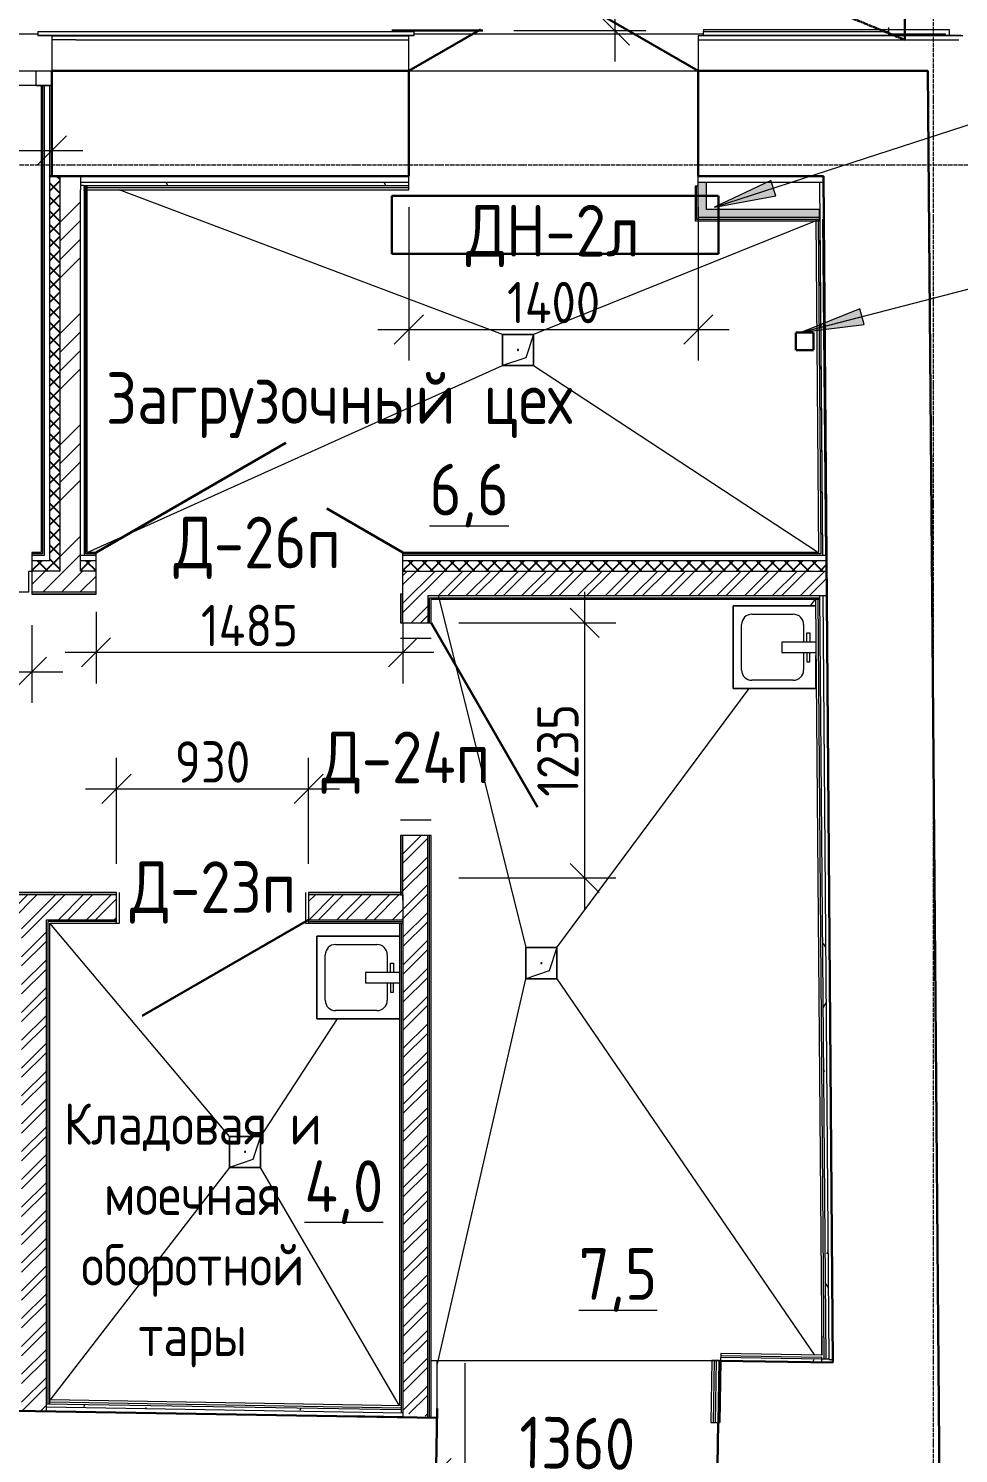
# Model space of a CAD drawing. Header units: millimetres. Extents: x 504091 to 2165846, y 135022 to 442887.
# Drawn here: x 1451122 to 1455621, y 341631 to 348525 of the extents above; entities that cross this region are included whole.
import ezdxf

# ---------------------------------------------------------------- set-up
doc = ezdxf.new("R2010")
doc.units = ezdxf.units.MM
for name, pattern in [('ADSK_Линия сетки', [25, 20, -2.5, 0, -2.5]), ('ADSK_Штриховая_ш3 п1_5', [4.5, 3, -1.5]), ('осеваяX2', [4, 2.5, -0.5, 0.5, -0.5])]:
    doc.linetypes.add(name, pattern=pattern)
doc.layers.get('Defpoints').update_dxf_attribs({"color": 255})
for name, color, linetype, lineweight in [('Аннотация', 7, 'Continuous', 9), ('Двери', 7, 'Continuous', 20), ('Марки дверей', 7, 'Continuous', 20), ('Марки помещений', 7, 'Continuous', 20), ('Обобщенные модели', 7, 'Continuous', 18), ('Оси', 165, 'осеваяX2', 13), ('Перекрытие', 7, 'Continuous', 18), ('размеры', 7, 'Continuous', 9), ('Сантехника', 7, 'Continuous', 18), ('Стены внутренние', 7, 'Continuous', 18), ('Стены наружные', 7, 'Continuous', 18), ('Стены несущие', 7, 'Continuous', 30), ('Стены отделка', 7, 'Continuous', 30), ('Стены штриховка', 7, 'Continuous', 18)]:
    doc.layers.add(name, color=color, linetype=linetype, lineweight=lineweight)
doc.layers.add('Линии', color=7, linetype='Continuous', lineweight=9, true_color=0x00a600)
doc.layers.add('Тонкая', color=7, linetype='Continuous')
doc.styles.add('GOST Common_1', font='GOST_Common.ttf', dxfattribs={"width": 0.9, "height": 250})
doc.styles.add('GOST Common_2', font='GOST_Common.ttf', dxfattribs={"width": 0.9, "height": 200})
doc.styles.add('GOST Common_4', font='GOST_Common.ttf', dxfattribs={"width": 0.9, "height": 200})
doc.dimstyles.new('ADSK_Основной_2_5_мм_Округление_до_1_мм', dxfattribs={"dimscale": 304.8, "dimtxt": 251.428749, "dimasz": 0.463911, "dimexe": 0.492126, "dimexo": 0.492126, "dimgap": 0.098425, "dimtad": 1, "dimdec": 0, "dimdsep": 46, "dimtxsty": 'GOST Common_1', "dimblk1": 'OBLIQUE', "dimblk2": 'OBLIQUE', "dimsah": 1, "dimcen": 0.09, "dimdle": 0.492126, "dimazin": 2, "dimtfac": 1, "dimtdec": 4, "dimtix": 1, "dimtmove": 0, "dimatfit": 3, "dimfxl": 0, "dimtvp": 1, "dimtolj": 1, "dimtzin": 0, "dimlwd": 20, "dimlwe": 20, "dimarcsym": 0})
doc.dimstyles.new('ADSK_Основной_2_мм', dxfattribs={"dimscale": 304.8, "dimtxt": 201.142999, "dimasz": 0.463911, "dimexe": 0.492126, "dimexo": 0.492126, "dimgap": 0.098425, "dimtad": 1, "dimrnd": 0.01, "dimdsep": 46, "dimtxsty": 'GOST Common_4', "dimblk1": 'OBLIQUE', "dimblk2": 'OBLIQUE', "dimsah": 1, "dimcen": 0.09, "dimdle": 0.492126, "dimazin": 2, "dimtfac": 1, "dimtdec": 4, "dimtix": 1, "dimtmove": 0, "dimatfit": 3, "dimfxl": 0, "dimtvp": 1, "dimtolj": 1, "dimtzin": 0, "dimlwd": 20, "dimlwe": 20, "dimarcsym": 0})
pattern_1 = [(0, (1400150.29, 304821.34), (406.4, 101.6), [33.528, -271.272, 33.528, -271.272, -1625.6]), (0, (1400150.29, 304821.34), (406.4, 101.6), [-609.6, 33.528, -576.072, 33.528, -271.272, -711.2]), (0, (1400150.29, 304821.34), (406.4, 101.6), [-1524, 33.528, -169.672, 33.528, -474.472]), (120, (1400302.69, 304872.14), (-291.18818, 301.15272), [33.528, -271.272, 33.528, -271.272, -1625.6]), (120, (1400302.69, 304872.14), (-291.18818, 301.15272), [-609.6, 33.528, -576.072, 33.528, -271.272, -711.2]), (120, (1400302.69, 304872.14), (-291.18818, 301.15272), [-1524, 33.528, -169.672, 33.528, -474.472]), (240, (1400353.49, 305075.34), (-115.21182, -402.75272), [33.528, -271.272, 33.528, -271.272, -1625.6]), (240, (1400353.49, 305075.34), (-115.21182, -402.75272), [-609.6, 33.528, -576.072, 33.528, -271.272, -711.2]), (240, (1400353.49, 305075.34), (-115.21182, -402.75272), [-1524, 33.528, -169.672, 33.528, -474.472])]

# ---------------------------------------------------------------- blocks, each defined once
blk = doc.blocks.new('AC_Дверь_Однопольная_Деревянная - 900х2100Н композитная Д-22п_-6540846-План 1-го этажа')
at = {"layer": 'Двери', "lineweight": 30}
blk.add_line((-465, 75), (340.4, 540), dxfattribs=at)
blk = doc.blocks.new('GM_Отверстие прямоугольное _в плите_ - Отверстие-V15-План 1-го этажа')
at = {"layer": 'Обобщенные модели'}
for p, q in [((-75, -75), (-75, 75)), ((-75, 75), (75, 75)), ((75, 75), (-75, 75)), ((-75, 75), (-75, -75)), ((-37.5, 37.5), (75, 75)), ((75, 75), (75, -75)), ((75, -75), (75, 75)), ((-75, -75), (-37.5, 37.5)), ((75, -75), (-75, -75)), ((-75, -75), (75, -75))]:
    blk.add_line(p, q, dxfattribs=at)
for start, end in [(360, 180), (180, 360), (60, 165), (300, 360), (195, 270)]:
    blk.add_arc((0, 0), 2.5, start, end, dxfattribs=at)
blk = doc.blocks.new('GM_Отверстие прямоугольное _в плите_ - Отверстие-1400855-План 1-го этажа')
at = {"layer": 'Обобщенные модели'}
for p, q in [((-75, -75), (-75, 75)), ((-75, 75), (75, 75)), ((75, 75), (-75, 75)), ((-75, 75), (-75, -75)), ((-37.5, 37.5), (75, 75)), ((75, 75), (75, -75)), ((75, -75), (75, 75)), ((-75, -75), (-37.5, 37.5)), ((75, -75), (-75, -75)), ((-75, -75), (75, -75))]:
    blk.add_line(p, q, dxfattribs=at)
for start, end in [(360, 180), (180, 360), (60, 165), (300, 360), (195, 270)]:
    blk.add_arc((0, 0), 2.5, start, end, dxfattribs=at)
blk = doc.blocks.new('AC_Дверь_Двупольная_Стальная - 1360х2180h В_ДН-2л-2587304-План 1-го этажа')
at = {"layer": 'Двери', "lineweight": 30}
for p, q in [((700, 255), (-166, 755)), ((-700, 255), (-353.6, 455))]:
    blk.add_line(p, q, dxfattribs=at)
blk = doc.blocks.new('SND_2D_Раковина - 400х400-V71-План 1-го этажа')
at = {"layer": 'Сантехника'}
for p, q in [((-200, 178.1), (-200, -220)), ((-200, -220), (-200, 178.1)), ((-70, 150), (-25, 150)), ((-70, 135), (-70, 150)), ((-25, 179.5), (-25, 15)), ((25, 15), (25, 179.9)), ((70, 150), (25, 150)), ((200, 180), (40, 180)), ((40, 180), (200, 180)), ((70, 135), (70, 150)), ((200, -220), (200, 180)), ((200, 180), (200, -220)), ((-160, -130), (-160, 70)), ((-110, 120), (-25, 120)), ((-25, 135), (-70, 135)), ((25, 135), (70, 135)), ((25, 120), (110, 120)), ((160, 70), (160, -130)), ((-25, 15), (25, 15)), ((110, -180), (-110, -180)), ((-200, -220), (200, -220)), ((200, -220), (-200, -220))]:
    blk.add_line(p, q, dxfattribs=at)
for centre, start, end in [((-110, 70), 90, 180), ((110, 70), 0, 90), ((-110, -130), 180, 270), ((110, -130), 270, 0)]:
    blk.add_arc(centre, 50, start, end, dxfattribs=at)
blk = doc.blocks.new('SND_2D_Раковина - 400х400-608087-План 1-го этажа')
at = {"layer": 'Сантехника'}
for p, q in [((-200, 180), (-200, -220)), ((-200, -220), (-200, 180)), ((-70, 150), (-25, 150)), ((-70, 135), (-70, 150)), ((-25, 180), (-25, 15)), ((25, 15), (25, 180)), ((70, 150), (25, 150)), ((70, 135), (70, 150)), ((200, -220), (200, 180)), ((200, 180), (200, -220)), ((-160, -130), (-160, 70)), ((-110, 120), (-25, 120)), ((-25, 135), (-70, 135)), ((25, 135), (70, 135)), ((25, 120), (110, 120)), ((160, 70), (160, -130)), ((-25, 15), (25, 15)), ((110, -180), (-110, -180)), ((-200, -220), (200, -220)), ((200, -220), (-200, -220))]:
    blk.add_line(p, q, dxfattribs=at)
for centre, start, end in [((-110, 70), 90, 180), ((110, 70), 0, 90), ((-110, -130), 180, 270), ((110, -130), 270, 0)]:
    blk.add_arc(centre, 50, start, end, dxfattribs=at)
blk = doc.blocks.new('_Oblique')
at = {"color": 0, "linetype": 'ByBlock', "lineweight": -2}
blk.add_line((-0.5, -0.5), (0.5, 0.5), dxfattribs=at)
blk = doc.blocks.new('*D2790')
at = {"layer": 'Defpoints', "color": 0, "lineweight": 20, "transparency": 16777216}
for p in [(1453053.3, 345650.1), (1453812.7, 345650.1), (1453053.3, 344415.1)]:
    blk.add_point(p, dxfattribs=at)
at = {"layer": 'размеры', "color": 0, "transparency": 16777216}
for p, q in [((1453812.7, 344265.1), (1453812.7, 345800.1)), ((1453203.3, 345650.1), (1453962.7, 345650.1)), ((1453203.3, 344415.1), (1453962.7, 344415.1))]:
    blk.add_line(p, q, dxfattribs=at)
at = {"layer": 'размеры', "color": 0, "transparency": 16777216, "xscale": 141.4, "yscale": 141.4, "zscale": 141.4}
for p, rotation in [((1453812.7, 345650.1), 90), ((1453812.7, 344415.1), 270)]:
    blk.add_blockref('_Oblique', p, dxfattribs=dict(at, rotation=rotation))
at = {"layer": 'размеры', "color": 0, "lineweight": 20, "transparency": 16777216, "insert": (1453682.7, 345032.6), "char_height": 200, "width": 560.473, "attachment_point": 5, "rotation": 90, "style": 'GOST Common_4'}
blk.add_mtext('\\A1;1235', dxfattribs=at)
blk = doc.blocks.new('*D2791')
at = {"layer": 'Defpoints', "color": 0, "lineweight": 20, "transparency": 16777216}
for p in [(1451448.3, 345852.1), (1452933.3, 345800.1), (1451448.3, 345506.7)]:
    blk.add_point(p, dxfattribs=at)
at = {"layer": 'размеры', "color": 0, "transparency": 16777216}
for p, q in [((1451448.3, 345702.1), (1451448.3, 345356.7)), ((1452933.3, 345650.1), (1452933.3, 345356.7)), ((1453083.3, 345506.7), (1451298.3, 345506.7))]:
    blk.add_line(p, q, dxfattribs=at)
at = {"layer": 'размеры', "color": 0, "transparency": 16777216, "xscale": 141.4, "yscale": 141.4, "zscale": 141.4, "rotation": 180}
blk.add_blockref('_Oblique', (1451448.3, 345506.7), dxfattribs=at)
at = {"layer": 'размеры', "color": 0, "transparency": 16777216, "xscale": 141.4, "yscale": 141.4, "zscale": 141.4}
blk.add_blockref('_Oblique', (1452933.3, 345506.7), dxfattribs=at)
at = {"layer": 'размеры', "color": 0, "lineweight": 20, "transparency": 16777216, "insert": (1452190.8, 345636.7), "char_height": 200, "width": 560.473, "attachment_point": 5, "style": 'GOST Common_4'}
blk.add_mtext('\\A1;1485', dxfattribs=at)
blk = doc.blocks.new('*D2792')
at = {"layer": 'Defpoints', "color": 0, "lineweight": 20, "transparency": 16777216}
for p in [(1452962.3, 347810.1), (1454362.3, 347810.1), (1454362.3, 347069.2)]:
    blk.add_point(p, dxfattribs=at)
at = {"layer": 'размеры', "color": 0, "transparency": 16777216}
for p, q in [((1452962.3, 347660.1), (1452962.3, 346919.2)), ((1454362.3, 347660.1), (1454362.3, 346919.2)), ((1452812.3, 347069.2), (1454512.3, 347069.2))]:
    blk.add_line(p, q, dxfattribs=at)
at = {"layer": 'размеры', "color": 0, "transparency": 16777216, "xscale": 141.4, "yscale": 141.4, "zscale": 141.4, "rotation": 180}
blk.add_blockref('_Oblique', (1452962.3, 347069.2), dxfattribs=at)
at = {"layer": 'размеры', "color": 0, "transparency": 16777216, "xscale": 141.4, "yscale": 141.4, "zscale": 141.4}
blk.add_blockref('_Oblique', (1454362.3, 347069.2), dxfattribs=at)
at = {"layer": 'размеры', "color": 0, "lineweight": 20, "transparency": 16777216, "insert": (1453662.3, 347199.2), "char_height": 200, "width": 580.928, "attachment_point": 5, "style": 'GOST Common_4'}
blk.add_mtext('\\A1;1400', dxfattribs=at)
blk = doc.blocks.new('*D2730')
at = {"layer": 'Defpoints', "color": 0, "lineweight": 20, "transparency": 16777216}
for p in [(1451234.3, 347934.9), (1450094.3, 347810.1), (1451234.3, 347810.1)]:
    blk.add_point(p, dxfattribs=at)
at = {"layer": 'размеры', "color": 0, "transparency": 16777216}
for p, q in [((1450094.3, 347960.1), (1450094.3, 348084.9)), ((1451234.3, 347960.1), (1451234.3, 348084.9)), ((1449944.3, 347934.9), (1451384.3, 347934.9))]:
    blk.add_line(p, q, dxfattribs=at)
at = {"layer": 'размеры', "color": 0, "transparency": 16777216, "xscale": 141.4, "yscale": 141.4, "zscale": 141.4, "rotation": 180}
blk.add_blockref('_Oblique', (1450094.3, 347934.9), dxfattribs=at)
at = {"layer": 'размеры', "color": 0, "transparency": 16777216, "xscale": 141.4, "yscale": 141.4, "zscale": 141.4}
blk.add_blockref('_Oblique', (1451234.3, 347934.9), dxfattribs=at)
at = {"layer": 'размеры', "color": 0, "lineweight": 20, "transparency": 16777216, "insert": (1450664.3, 348064.9), "char_height": 200, "width": 535.927, "attachment_point": 5, "style": 'GOST Common_4'}
blk.add_mtext('\\A1;1140', dxfattribs=at)
blk = doc.blocks.new('*D2760')
at = {"layer": 'Defpoints', "color": 0, "lineweight": 20, "transparency": 16777216}
for p in [(1453093.9, 341536.6), (1453092.2, 341436.7), (1454452, 341413.7)]:
    blk.add_point(p, dxfattribs=at)
at = {"layer": 'размеры', "color": 0, "transparency": 16777216}
for p, q in [((1453094.7, 341586.7), (1453096.4, 341686.6)), ((1454454.5, 341563.7), (1454456.2, 341663.6)), ((1454603.7, 341511.1), (1452943.9, 341539.2))]:
    blk.add_line(p, q, dxfattribs=at)
at = {"layer": 'размеры', "color": 0, "transparency": 16777216, "xscale": 141.4, "yscale": 141.4, "zscale": 141.4}
for p, rotation in [((1453093.9, 341536.6), 179.0310363374394), ((1454453.7, 341513.6), 359.0310363374394)]:
    blk.add_blockref('_Oblique', p, dxfattribs=dict(at, rotation=rotation))
at = {"layer": 'размеры', "color": 0, "lineweight": 20, "transparency": 16777216, "insert": (1453776.4, 341680.1), "char_height": 250, "width": 700.591, "attachment_point": 5, "rotation": 359.03104, "style": 'GOST Common_1'}
blk.add_mtext('\\A1;1360', dxfattribs=at)
blk = doc.blocks.new('*D2718')
at = {"layer": 'Defpoints', "color": 0, "lineweight": 20, "transparency": 16777216}
for p in [(1454058.6, 350814.9), (1453320.2, 348514.9), (1453958.6, 348514.9)]:
    blk.add_point(p, dxfattribs=at)
at = {"layer": 'размеры', "color": 0, "transparency": 16777216}
for p, q in [((1453958.6, 350964.9), (1453958.6, 348364.9)), ((1453908.6, 350814.9), (1453808.6, 350814.9)), ((1453470.2, 348514.9), (1454108.6, 348514.9))]:
    blk.add_line(p, q, dxfattribs=at)
at = {"layer": 'размеры', "color": 0, "transparency": 16777216, "xscale": 141.4, "yscale": 141.4, "zscale": 141.4}
for p, rotation in [((1453958.6, 350814.9), 90), ((1453958.6, 348514.9), 270)]:
    blk.add_blockref('_Oblique', p, dxfattribs=dict(at, rotation=rotation))
at = {"layer": 'размеры', "color": 0, "lineweight": 20, "transparency": 16777216, "insert": (1453803.6, 349664.9), "char_height": 250, "width": 756.843, "attachment_point": 5, "rotation": 90, "style": 'GOST Common_1'}
blk.add_mtext('\\A1;2300', dxfattribs=at)
blk = doc.blocks.new('*D2725')
at = {"layer": 'Defpoints', "color": 0, "lineweight": 20, "transparency": 16777216}
for p in [(1452477, 344846.5), (1451547, 344333), (1452477, 344333)]:
    blk.add_point(p, dxfattribs=at)
at = {"layer": 'размеры', "color": 0, "transparency": 16777216}
for p, q in [((1451547, 344483), (1451547, 344996.5)), ((1452477, 344483), (1452477, 344996.5)), ((1451397, 344846.5), (1452627, 344846.5))]:
    blk.add_line(p, q, dxfattribs=at)
at = {"layer": 'размеры', "color": 0, "transparency": 16777216, "xscale": 141.4, "yscale": 141.4, "zscale": 141.4, "rotation": 180}
blk.add_blockref('_Oblique', (1451547, 344846.5), dxfattribs=at)
at = {"layer": 'размеры', "color": 0, "transparency": 16777216, "xscale": 141.4, "yscale": 141.4, "zscale": 141.4}
blk.add_blockref('_Oblique', (1452477, 344846.5), dxfattribs=at)
at = {"layer": 'размеры', "color": 0, "lineweight": 20, "transparency": 16777216, "insert": (1452012, 344976.5), "char_height": 200, "width": 454.106, "attachment_point": 5, "style": 'GOST Common_4'}
blk.add_mtext('\\A1;930', dxfattribs=at)
blk = doc.blocks.new('*D2704')
at = {"layer": 'Defpoints', "color": 0, "lineweight": 20, "transparency": 16777216}
for p in [(1450107.4, 345788.1), (1451137.4, 345788.1), (1451137.4, 345413.1)]:
    blk.add_point(p, dxfattribs=at)
at = {"layer": 'размеры', "color": 0, "transparency": 16777216}
for p, q in [((1450107.4, 345638.1), (1450107.4, 345263.1)), ((1451137.4, 345638.1), (1451137.4, 345263.1)), ((1449957.4, 345413.1), (1451287.4, 345413.1))]:
    blk.add_line(p, q, dxfattribs=at)
at = {"layer": 'размеры', "color": 0, "transparency": 16777216, "xscale": 141.4, "yscale": 141.4, "zscale": 141.4, "rotation": 180}
blk.add_blockref('_Oblique', (1450107.4, 345413.1), dxfattribs=at)
at = {"layer": 'размеры', "color": 0, "transparency": 16777216, "xscale": 141.4, "yscale": 141.4, "zscale": 141.4}
blk.add_blockref('_Oblique', (1451137.4, 345413.1), dxfattribs=at)
at = {"layer": 'размеры', "color": 0, "lineweight": 20, "transparency": 16777216, "insert": (1450622.4, 345568.1), "char_height": 250, "width": 700.591, "attachment_point": 5, "style": 'GOST Common_1'}
blk.add_mtext('\\A1;1030', dxfattribs=at)
blk = doc.blocks.new('AC_Дверь_Однопольная_Деревянная - 1000х2100 композит Д24п-6540842-План 1-го этажа')
at = {"layer": 'Двери', "lineweight": 30}
blk.add_line((-515, 75), (377, 590), dxfattribs=at)

msp = doc.modelspace()

# ---------------------------------------------------------------- hatches: boundary and pattern name
at = {"layer": 'Аннотация', "lineweight": 9}
for points in [[(1454440.2435, 347660.1198), (1454737.7436, 347715.3793), (1454713.3043, 347790.4951)], [(1454863.7445, 347055.3149), (1455164.04, 347092.4976), (1455144.1841, 347168.9528)]]:
    msp.add_hatch(color=256, dxfattribs=at).paths.add_polyline_path(points)
at = {"layer": 'Стены внутренние', "lineweight": 9}
h = msp.add_hatch(dxfattribs=at)
h.set_pattern_fill('FP_12', color=256, style=0, pattern_type=2)
h.set_pattern_definition(pattern_1)
h.paths.add_polyline_path([(1451372.4296, 347765.1494), (1452962.2939, 347765.1494), (1452962.2939, 347780.1494), (1451372.4296, 347780.1494)])
at = {"layer": 'Стены внутренние'}
for points in [[(1454402.2939, 347650.1494), (1454402.2939, 347780.1494), (1454362.2939, 347780.1494), (1454362.2939, 347650.1494)], [(1454948.3162, 347610.1494), (1454948.5996, 347610.1494), (1454948.3162, 347650.1494), (1454362.2939, 347650.1494), (1454362.2939, 347610.1494), (1454637.0406, 347610.1494)]]:
    msp.add_hatch(color=256, dxfattribs=at).paths.add_polyline_path(points)
at = {"layer": 'Стены внутренние', "lineweight": 9}
h = msp.add_hatch(dxfattribs=at)
h.set_pattern_fill('FP_12', color=256, style=0, pattern_type=2)
h.set_pattern_definition(pattern_1)
h.paths.add_polyline_path([(1454979.3469, 342088.7064), (1454994.3464, 342088.8277), (1454964.3934, 345792.3409), (1454949.3939, 345792.2196), (1454978.1598, 342235.4764)])
h = msp.add_hatch(dxfattribs=at)
h.set_pattern_fill('FP_12', color=256, style=0, pattern_type=2)
h.set_pattern_definition(pattern_1)
h.paths.add_polyline_path([(1454959.4855, 342071.4773), (1454958.2507, 342086.5004), (1454470.1864, 342094.7551), (1454469.9327, 342079.7573), (1454958.2507, 342071.4982)])
h = msp.add_hatch(dxfattribs=at)
h.set_pattern_fill('FP_12', color=256, style=0, pattern_type=2)
h.set_pattern_definition(pattern_1)
h.paths.add_polyline_path([(1452925.0048, 341826.1503), (1452925.2584, 341841.1482), (1451245.4987, 341869.5583), (1451245.245, 341854.5605), (1452657.5772, 341830.6734)])
at = {"layer": 'Стены штриховка'}
h = msp.add_hatch(dxfattribs=at)
h.set_pattern_fill('ANSI34', color=256, scale=20)
h.set_pattern_definition([(45, (1368096.43, 304821.34), (-269.4077, 269.4077), []), (45, (1368186.23, 304821.34), (-269.4077, 269.4077), []), (45, (1368276.04, 304821.34), (-269.4077, 269.4077), []), (45, (1368365.84, 304821.34), (-269.4077, 269.4077), [])])
h.paths.add_polyline_path([(1450107.4296, 345800.1494), (1450107.4296, 345900.1494), (1449992.4296, 345900.1494), (1449992.4296, 345800.1494)])
h.paths.add_polyline_path([(1446172.1479, 345900.1494), (1446172.1479, 345800.1494), (1446778.2507, 345800.1494), (1446778.2507, 345900.1494)])
h.paths.add_polyline_path([(1448422.4292, 345800.1494), (1448422.4292, 345900.1494), (1447708.2507, 345900.1494), (1447708.2507, 345800.1494)])
h.paths.add_polyline_path([(1451448.2507, 345800.1494), (1451448.2507, 345900.1494), (1451372.4296, 345900.1494), (1451372.4296, 347810.1494), (1451272.4296, 347810.1494), (1451272.4296, 345900.1494), (1451137.4296, 345900.1494), (1451137.4296, 345800.1494)])
h = msp.add_hatch(dxfattribs=at)
h.set_pattern_fill('ANSI32', color=256, scale=10)
h.set_pattern_definition([(45, (1368096.43, 304821.34), (-67.35192, 67.35192), []), (45, (1368141.33, 304821.34), (-67.35192, 67.35192), [])])
h.paths.add_polyline_path([(1447773.2507, 344213.0359), (1448298.2507, 344213.0359), (1448298.2507, 344333.0359), (1447653.2507, 344333.0359), (1447653.2507, 341895.3098), (1447773.2507, 341893.2802)])
h.paths.add_polyline_path([(1449468.2507, 344213.0359), (1450040.7507, 344213.0359), (1450040.7507, 344333.0359), (1449228.2507, 344333.0359), (1449228.2507, 344213.0359), (1449348.2507, 344213.0359), (1449348.2507, 341866.6419), (1449468.2507, 341864.6123)])
h.paths.add_polyline_path([(1451547.0099, 344333.0359), (1450970.7507, 344333.0359), (1450970.7507, 344213.0359), (1451088.2507, 344213.0359), (1451088.2507, 341837.2129), (1451208.2507, 341835.1833), (1451208.2507, 344213.0359), (1451547.0099, 344213.0359)])
h.paths.add_polyline_path([(1452933.2507, 344333.0359), (1452921.2507, 344333.0359), (1452477.0099, 344333.0359), (1452477.0099, 344213.0359), (1452933.2507, 344213.0359)])
h.paths.add_polyline_path([(1452933.2507, 345650.1494), (1453053.2507, 345650.1494), (1453053.2507, 345780.1494), (1454983.7732, 345780.1494), (1454982.8027, 345900.1494), (1452933.2507, 345900.1494)])
h.paths.add_polyline_path([(1453053.2507, 344620.1494), (1452933.2507, 344620.1494), (1452933.2507, 341826.0108), (1452933.5889, 341826.0051), (1453053.2507, 341809.4571)])
at = {"layer": 'Тонкая', "transparency": 33554687}
h = msp.add_hatch(dxfattribs=at)
h.set_pattern_fill('ANSI37', color=256, scale=15, angle=90)
h.set_pattern_definition([(135, (1368096.43, 304821.344), (-33.67596, -33.67596), []), (225, (1368096.43, 304821.344), (33.67596, -33.67596), [])])
h.paths.add_polyline_path([(1451272.4296, 347810.1494), (1451222.4296, 347810.1494), (1451222.4296, 345950.1494), (1451137.4296, 345950.1494), (1451137.4296, 345900.1494), (1451272.4296, 345900.1494)])
h = msp.add_hatch(dxfattribs=at)
h.set_pattern_fill('ANSI37', color=256, scale=15, angle=90)
h.set_pattern_definition([(135, (1368331.43, 304821.344), (-33.67596, -33.67596), []), (225, (1368331.43, 304821.344), (33.67596, -33.67596), [])])
h.paths.add_polyline_path([(1451448.2507, 345950.1494), (1451372.4296, 345950.1494), (1451372.4296, 345900.1494), (1451448.2507, 345900.1494)])
h = msp.add_hatch(dxfattribs=at)
h.set_pattern_fill('ANSI37', color=256, scale=15, angle=90)
h.set_pattern_definition([(135, (1369892.25, 304821.344), (-33.67596, -33.67596), []), (225, (1369892.25, 304821.344), (33.67596, -33.67596), [])])
h.paths.add_polyline_path([(1454983.5221, 345900.1494), (1454983.1178, 345950.1494), (1452933.2507, 345950.1494), (1452933.2507, 345900.1494)])

# ---------------------------------------------------------------- linework, layer by layer
at = {"layer": 'Аннотация', "lineweight": 9}
for p, q in [((1454440.2435, 347660.1198), (1456593.8507, 348360.8064)), ((1454713.3043, 347790.4951), (1454440.2435, 347660.1198)), ((1454737.7436, 347715.3793), (1454713.3043, 347790.4951)), ((1454440.2435, 347660.1198), (1454737.7436, 347715.3793)), ((1454863.7445, 347055.3149), (1457561.7408, 347756.0015)), ((1455144.1841, 347168.9528), (1454863.7445, 347055.3149)), ((1455164.04, 347092.4976), (1455144.1841, 347168.9528)), ((1454863.7445, 347055.3149), (1455164.04, 347092.4976))]:
    msp.add_line(p, q, dxfattribs=at)
at = {"layer": 'Двери'}
for q in [(1451159.28, 348320.1494), (1451234.28, 348250.1494)]:
    msp.add_line((1451159.28, 348250.1494), q, dxfattribs=at)
at = {"layer": 'Линии', "color": 7, "linetype": 'ADSK_Штриховая_ш3 п1_5', "lineweight": 30}
for p, q in [((1449661.2739, 350814.8674), (1455361.2739, 348470.1494)), ((1455361.2739, 348470.1494), (1455361.2739, 350814.8674)), ((1452880.2103, 348514.8674), (1453320.2103, 348514.8674)), ((1452880.2103, 347715.3445), (1454460.2103, 347715.3445)), ((1452880.2103, 347435.3445), (1452880.2103, 347715.3445)), ((1454460.2103, 347715.3445), (1454460.2103, 347435.3445)), ((1454460.2103, 347435.3445), (1452880.2103, 347435.3445)), ((1454833.5945, 347054.2973), (1454919.8727, 347054.2973)), ((1454833.5945, 346969.3754), (1454833.5945, 347054.2973)), ((1454919.8727, 347054.2973), (1454919.8727, 346969.3754)), ((1454919.8727, 346969.3754), (1454833.5945, 346969.3754))]:
    msp.add_line(p, q, dxfattribs=at)
at = {"layer": 'Линии', "color": 7, "linetype": 'ADSK_Штриховая_ш3 п1_5'}
msp.add_line((1454469.9327, 342079.7573), (1453069.1507, 342079.7573), dxfattribs=at)
at = {"layer": 'Оси', "linetype": 'ADSK_Линия сетки'}
for p, q in [((1455499.8592, 300469.847), (1455499.8592, 349044.3426)), ((1390035.5654, 347866.3441), (1456265.2939, 347866.3441))]:
    msp.add_line(p, q, dxfattribs=at)
at = {"layer": 'Перекрытие'}
for p, q in [((1455283.8532, 348490.1494), (1455283.8532, 348530.1494)), ((1450094.28, 348320.1494), (1451234.28, 348320.1494)), ((1452962.2939, 348320.1494), (1454362.2939, 348320.1494)), ((1451234.28, 348250.1494), (1450094.28, 348250.1494)), ((1451122.4296, 345800.1494), (1451122.4296, 345900.1494)), ((1451122.4296, 345900.1494), (1451137.4296, 345900.1494)), ((1450122.4296, 345800.1494), (1451122.4296, 345800.1494)), ((1453103.1125, 345784.2494), (1453528.2507, 344078.0359)), ((1454905.2795, 345731.4513), (1454929.6195, 345764.2494)), ((1453678.2507, 344078.0359), (1454608.4324, 345331.4513)), ((1451562.0099, 344197.1359), (1451562.0099, 344345.0359)), ((1452462.0099, 344345.0359), (1452462.0099, 344197.1359)), ((1452094.1507, 343165.1494), (1451224.1507, 344197.1359)), ((1451224.1507, 344197.1359), (1451547.0099, 344197.1359)), ((1451547.0099, 344197.1359), (1451562.0099, 344197.1359)), ((1452462.0099, 344197.1359), (1452477.0099, 344197.1359)), ((1453099.1507, 342058.0359), (1453528.2507, 343928.0359)), ((1453678.2507, 343928.0359), (1454924.6866, 342107.0709)), ((1452614.7462, 343733.2562), (1452244.1507, 343165.1494)), ((1452094.1507, 343015.1494), (1451224.1507, 341888.9081)), ((1452917.3507, 341861.2848), (1452244.1507, 343015.1494)), ((1454958.2507, 342224.1573), (1454958.2507, 342106.4818)), ((1453233.2507, 342067.2142), (1453233.2507, 341360.8711))]:
    msp.add_line(p, q, dxfattribs=at)
at = {"layer": 'Перекрытие', "color": 8, "true_color": 0x7f7f7f}
for p, q in [((1453414.8592, 347044.7542), (1451560.4295, 347745.1494)), ((1454930.1855, 347594.2494), (1453564.8592, 347044.7542)), ((1451405.4296, 345990.1494), (1453414.8592, 346894.7542)), ((1453564.8592, 346894.7542), (1454943.4719, 345990.1494))]:
    msp.add_line(p, q, dxfattribs=at)
at = {"layer": 'Стены наружные'}
for p, q in [((1454386.6826, 348520.1494), (1455576.6016, 348520.1494)), ((1454386.6826, 348520.1494), (1454386.6826, 348510.12)), ((1455576.6016, 348520.1494), (1455576.8455, 348490.1494)), ((1450166.28, 348500.1494), (1451166.28, 348500.1494)), ((1451166.28, 348510.1494), (1452985.2939, 348510.1494)), ((1451166.28, 348510.1494), (1451166.28, 348490.1494)), ((1451234.28, 348490.1494), (1451166.28, 348490.1494)), ((1452985.2939, 348490.1494), (1452962.2939, 348490.1494)), ((1452985.2939, 348510.1494), (1452985.2939, 348490.1494)), ((1452985.2939, 348500.1494), (1454385.2939, 348500.1494)), ((1454385.2939, 348510.1494), (1455282.9034, 348510.1494)), ((1454385.2939, 348510.1494), (1454385.2939, 348490.1494)), ((1455282.9034, 348510.1494), (1455282.9034, 348491.1494)), ((1455282.9034, 348500.1494), (1455556.7635, 348500.1494)), ((1455556.7635, 348500.1494), (1455556.8448, 348490.1494))]:
    msp.add_line(p, q, dxfattribs=at)
at = {"layer": 'Стены несущие'}
for p, q in [((1451234.28, 348320.1494), (1452962.2939, 348320.1494)), ((1451234.28, 348320.1494), (1451234.28, 347810.1494)), ((1452962.2939, 347810.1494), (1452962.2939, 348320.1494)), ((1454362.2939, 348320.1494), (1454362.2939, 347810.1494)), ((1454362.2939, 348320.1494), (1455473.2471, 348320.1494)), ((1455532.8159, 340954.8119), (1455473.2471, 348320.1494)), ((1452962.2939, 347810.1494), (1451222.4296, 347810.1494)), ((1454967.3552, 347810.1494), (1454362.2939, 347810.1494)), ((1454967.3552, 347810.1494), (1455013.7753, 342070.5591)), ((1454469.9327, 342079.7573), (1454464.8646, 341780.1035)), ((1454469.9327, 342079.7573), (1455013.7753, 342070.5591)), ((1453098.3887, 341803.215), (1447877.2661, 341891.521)), ((1453090.948, 341363.2779), (1453099.1507, 341848.2692)), ((1452657.5772, 341810.6705), (1452933.2507, 341806.008)), ((1454458.1942, 341780.2163), (1454450.7535, 341340.2792)), ((1454464.8646, 341780.1035), (1454458.1942, 341780.2163))]:
    msp.add_line(p, q, dxfattribs=at)
at = {"layer": 'Стены отделка', "lineweight": 9}
for p, q in [((1452985.2939, 348491.1494), (1451166.28, 348491.1494)), ((1451234.28, 348490.1494), (1451234.28, 348320.1494)), ((1451234.28, 348490.1494), (1452962.2939, 348490.1494)), ((1451350.0639, 348470.1494), (1451234.28, 348470.1494)), ((1452962.2939, 348320.1494), (1452962.2939, 348490.1494)), ((1455642.5972, 348490.1494), (1454362.2939, 348490.1494)), ((1454362.2939, 348490.1494), (1454362.2939, 348320.1494)), ((1454362.2939, 348470.1494), (1454522.7939, 348470.1494)), ((1455632.6777, 348491.1494), (1454385.2939, 348491.1494)), ((1451234.28, 348320.1494), (1451234.28, 348320.1494)), ((1455473.2471, 348320.1494), (1455473.9665, 348320.1494)), ((1455473.9665, 348320.1494), (1455533.5353, 340954.8177)), ((1451372.4296, 347810.1494), (1451372.4296, 347745.1494)), ((1451385.0639, 347780.1494), (1451372.4296, 347780.1494)), ((1451388.3296, 347765.1494), (1451372.4296, 347765.1494)), ((1451392.4296, 345975.1494), (1451392.4296, 347765.1494)), ((1451398.4296, 345983.1494), (1451398.4296, 347765.1494)), ((1451405.4296, 345990.1494), (1451405.4296, 347765.1494)), ((1452962.2939, 347745.1494), (1452962.2939, 347810.1494)), ((1454346.3939, 347762.6494), (1454346.3939, 347594.2494)), ((1454362.2939, 347762.6494), (1454346.3939, 347762.6494)), ((1454362.2939, 347602.1994), (1454362.2939, 347810.1494)), ((1454948.3166, 347780.1494), (1454362.2939, 347780.1494)), ((1454402.2939, 347650.1494), (1454402.2939, 347780.1494)), ((1454968.3156, 347780.3535), (1454948.3162, 347780.1918)), ((1454948.3162, 347780.1918), (1454962.9149, 345975.1494)), ((1455014.3788, 342084.9041), (1454968.3156, 347780.3535)), ((1451388.3296, 347745.1494), (1452962.2939, 347745.1494)), ((1454948.5996, 347650.1494), (1454402.2939, 347650.1494)), ((1454948.5996, 347610.1494), (1454948.5996, 347650.1494)), ((1454346.3939, 347594.2494), (1454947.9346, 347594.2494)), ((1454948.5996, 347610.1494), (1454362.2939, 347610.1494)), ((1454930.4352, 347602.0578), (1454943.4719, 345990.1494)), ((1454947.9346, 347594.2494), (1454947.9346, 347610.1494)), ((1454978.5944, 345975.1494), (1454965.434, 347602.3409)), ((1451137.4296, 345990.1494), (1451137.4296, 345788.1494)), ((1451448.2507, 345990.1494), (1451405.4296, 345990.1494)), ((1451448.2507, 345788.1494), (1451448.2507, 345990.1494)), ((1454943.4719, 345990.1494), (1452933.2507, 345990.1494)), ((1451137.4296, 345788.1494), (1451448.2507, 345788.1494)), ((1452921.2507, 345790.1494), (1452921.2507, 345650.1494)), ((1454984.3309, 345780.1494), (1453053.2507, 345780.1494)), ((1453069.1507, 345764.2494), (1454949.4584, 345764.2494)), ((1453069.1507, 345650.1494), (1453069.1507, 345764.2494)), ((1454929.6195, 345764.2494), (1454959.2024, 342106.4871)), ((1454964.492, 345780.1494), (1454994.3794, 342084.7424)), ((1452921.2507, 345650.1494), (1453069.1507, 345650.1494)), ((1452921.2507, 345576.1494), (1453069.1507, 345576.1494)), ((1453069.1507, 344694.1494), (1452921.2507, 344694.1494)), ((1452921.2507, 344620.1494), (1452921.2507, 344333.0359)), ((1453069.1507, 344620.1494), (1452921.2507, 344620.1494)), ((1453053.2507, 341803.471), (1453053.2507, 344620.1494)), ((1453069.1507, 341803.7095), (1453069.1507, 344620.1494)), ((1451547.0099, 344345.0359), (1450970.7507, 344345.0359)), ((1451547.0099, 344197.1359), (1451547.0099, 344345.0359)), ((1452477.0099, 344345.0359), (1452477.0099, 344197.1359)), ((1452933.2507, 344345.0359), (1452477.0099, 344345.0359)), ((1452921.2507, 344333.0359), (1452933.2507, 344333.0359)), ((1452933.2507, 344333.0359), (1452933.2507, 344335.1494)), ((1452933.2507, 344333.0359), (1452933.2507, 341806.008)), ((1451208.2507, 344213.0359), (1451547.0099, 344213.0359)), ((1451208.2507, 341835.1833), (1451208.2507, 344213.0359)), ((1451547.0099, 344205.0859), (1451217.2507, 344205.0859)), ((1451224.1507, 341869.9194), (1451224.1507, 344197.1359)), ((1452477.0099, 344197.1359), (1452933.2507, 344197.1359)), ((1452917.3507, 344197.1359), (1452917.3507, 341861.2848)), ((1454470.5246, 342114.7523), (1454469.9327, 342079.7573)), ((1454959.2024, 342106.4871), (1454470.5246, 342114.7523)), ((1453099.1507, 341848.2692), (1453099.1507, 342079.7573)), ((1454428.2673, 342080.462), (1454423.1992, 341780.8082)), ((1454463.2623, 342079.8701), (1454428.2673, 342080.462)), ((1454458.1942, 341780.2163), (1454463.2623, 342079.8701)), ((1454959.3475, 342088.5447), (1454994.3464, 342088.8277)), ((1454959.4855, 342071.4773), (1454959.3475, 342088.5447)), ((1454994.3794, 342084.7424), (1455014.3788, 342084.9041)), ((1452933.2507, 341826.0108), (1451208.2507, 341855.1861)), ((1452924.2507, 341861.1681), (1451224.1507, 341889.9222)), ((1451238.2507, 341834.6759), (1452657.5772, 341810.6705)), ((1454423.1992, 341780.8082), (1454458.1942, 341780.2163))]:
    msp.add_line(p, q, dxfattribs=at)
at = {"layer": 'Стены штриховка'}
for p, q in [((1451350.0639, 348470.1494), (1452962.2939, 348470.1494)), ((1454522.7939, 348470.1494), (1455622.7583, 348470.1494)), ((1451272.4296, 347810.1494), (1451272.4296, 345900.1494)), ((1452962.2939, 347780.1494), (1451385.0639, 347780.1494)), ((1451388.3296, 347765.1494), (1452962.2939, 347765.1494)), ((1454353.2939, 347601.1494), (1454353.2939, 347762.6494)), ((1451372.4296, 345900.1494), (1451372.4296, 347745.1494)), ((1451388.3296, 347756.1494), (1452962.2939, 347756.1494)), ((1454947.9346, 347601.1494), (1454353.2939, 347601.1494)), ((1454941.4348, 347602.1468), (1454954.5289, 345983.1494)), ((1454950.4345, 347602.2196), (1454963.5939, 345975.1494)), ((1451448.2507, 345975.1494), (1451372.4296, 345975.1494)), ((1451448.2507, 345983.1494), (1451398.4296, 345983.1494)), ((1452933.2507, 345650.1494), (1452933.2507, 345990.1494)), ((1454954.5289, 345983.1494), (1452933.2507, 345983.1494)), ((1454982.9156, 345975.1494), (1452933.2507, 345975.1494)), ((1451272.4296, 345900.1494), (1451137.4296, 345900.1494)), ((1451448.2507, 345950.1494), (1451372.4296, 345950.1494)), ((1451448.2507, 345900.1494), (1451372.4296, 345900.1494)), ((1454983.1178, 345950.1494), (1452933.2507, 345950.1494)), ((1452933.2507, 345900.1494), (1454983.5221, 345900.1494)), ((1451137.4296, 345800.1494), (1451448.2507, 345800.1494)), ((1451137.4296, 345790.1494), (1451448.2507, 345790.1494)), ((1452921.2507, 345790.1494), (1452933.2507, 345790.1494)), ((1452923.2507, 345790.1494), (1452923.2507, 345650.1494)), ((1453053.2507, 345780.1494), (1453053.2507, 345650.1494)), ((1453062.2507, 345771.1494), (1454949.4026, 345771.1494)), ((1453062.2507, 345650.1494), (1453062.2507, 345771.1494)), ((1454940.564, 345771.1494), (1454970.3472, 342088.6336)), ((1454949.4915, 345780.1494), (1454979.3469, 342088.7064)), ((1452923.2507, 344620.1494), (1452923.2507, 344333.0359)), ((1452933.2507, 344335.1494), (1452933.2507, 344620.1494)), ((1453062.2507, 341803.8262), (1453062.2507, 344620.1494)), ((1451547.0099, 344343.0359), (1450970.7507, 344343.0359)), ((1451547.0099, 344333.0359), (1450970.7507, 344333.0359)), ((1452933.2507, 344343.0359), (1452477.0099, 344343.0359)), ((1452921.2507, 344333.0359), (1452477.0099, 344333.0359)), ((1452933.2507, 344308.0359), (1452933.2507, 344333.0359)), ((1451217.2507, 341870.0361), (1451217.2507, 344205.0859)), ((1452477.0099, 344213.0359), (1452933.2507, 344213.0359)), ((1452477.0099, 344204.0359), (1452933.2507, 344204.0359)), ((1452924.2507, 344197.1359), (1452924.2507, 341826.1631)), ((1454959.2914, 342095.4841), (1454470.3386, 342103.7538)), ((1454439.2658, 342080.2759), (1454434.1977, 341780.6221)), ((1454448.2645, 342080.1237), (1454443.1964, 341780.4699)), ((1454959.3642, 342086.4815), (1454470.1864, 342094.7551)), ((1454959.3475, 342088.5447), (1454959.2914, 342095.4841)), ((1452924.2507, 341841.1652), (1451208.2507, 341870.1883)), ((1452924.2507, 341850.1665), (1451224.1507, 341878.9207))]:
    msp.add_line(p, q, dxfattribs=at)
for points in [[(1451182.4296, 348250.1494), (1451182.4296, 345990.1494)], [(1451189.4296, 348250.1494), (1451189.4296, 345983.1494)], [(1451197.4296, 348250.1494), (1451197.4296, 345975.1494)], [(1451222.4296, 348250.1494), (1451222.4296, 345950.1494)], [(1451182.4296, 345990.1494), (1451137.4296, 345990.1494)], [(1451189.4296, 345983.1494), (1451137.4296, 345983.1494)], [(1451197.4296, 345975.1494), (1451137.4296, 345975.1494)], [(1451222.4296, 345950.1494), (1451137.4296, 345950.1494)]]:
    msp.add_lwpolyline(points, dxfattribs=at)

# ---------------------------------------------------------------- block references
at = {"layer": 'Двери', "color": 8, "true_color": 0x7f7f7f}
msp.add_blockref('AC_Дверь_Двупольная_Стальная - 1360х2180h В_ДН-2л-2587304-План 1-го этажа', (1453662.2939, 348065.1494), dxfattribs=at)
at = {"layer": 'Двери', "color": 8, "true_color": 0x7f7f7f, "xscale": -1.060714285714263, "yscale": 1.060714285714263, "zscale": 1.060714285714263}
msp.add_blockref('AC_Дверь_Двупольная_Стальная - 1360х2180h В_ДН-2л-2587304-План 1-го этажа', (1452190.7507, 345719.6672), dxfattribs=at)
at = {"layer": 'Двери', "color": 8, "true_color": 0x7f7f7f}
for name, p, rotation in [('AC_Дверь_Однопольная_Деревянная - 1000х2100 композит Д24п-6540842-План 1-го этажа', (1452994.1507, 345135.1494), 270), ('AC_Дверь_Однопольная_Деревянная - 900х2100Н композитная Д-22п_-6540846-План 1-го этажа', (1452012.0099, 344288.0359), 180)]:
    msp.add_blockref(name, p, dxfattribs=dict(at, rotation=rotation))
at = {"layer": 'Обобщенные модели', "color": 8, "true_color": 0x7f7f7f, "rotation": 180}
msp.add_blockref('GM_Отверстие прямоугольное _в плите_ - Отверстие-V15-План 1-го этажа', (1453489.8592, 346969.7542), dxfattribs=at)
at = {"layer": 'Обобщенные модели', "rotation": 180}
for p in [(1453603.2507, 344003.0359), (1452169.1507, 343090.1494)]:
    msp.add_blockref('GM_Отверстие прямоугольное _в плите_ - Отверстие-1400855-План 1-го этажа', p, dxfattribs=at)
at = {"layer": 'Сантехника', "rotation": 269.9999999999997}
for name, p in [('SND_2D_Раковина - 400х400-V71-План 1-го этажа', (1454751.664, 345531.4513)), ('SND_2D_Раковина - 400х400-608087-План 1-го этажа', (1452737.3507, 343933.2562))]:
    msp.add_blockref(name, p, dxfattribs=at)

# ---------------------------------------------------------------- texts
at = {"layer": 'Марки дверей', "lineweight": 9, "char_height": 250, "attachment_point": 5, "line_spacing_factor": 1.022766, "style": 'GOST Common_2'}
for s, insert, width in [('\\pt450,900,1350,1800,2250,2700,3150,3600,4050,4500,4950,5400,5850,6300,6750,7200,7650,8100,8550,9000,9450,9900,10350,10800,11250,11700,12150,12600,13050,13500,13950,14400;ДН-2л', (1453658.6865, 347521.2678), 869.4), ('\\pt450,900,1350,1800,2250,2700,3150,3600,4050,4500,4950,5400,5850,6300,6750,7200,7650,8100,8550,9000,9450,9900,10350,10800,11250,11700,12150,12600,13050,13500,13950,14400;Д-26п', (1452228.6119, 346012.7669), 690.3), ('\\pt450,900,1350,1800,2250,2700,3150,3600,4050,4500,4950,5400,5850,6300,6750,7200,7650,8100,8550,9000,9450,9900,10350,10800,11250,11700,12150,12600,13050,13500,13950,14400;Д-24п', (1452947.097, 344972.9883), 690.3), ('\\pt450,900,1350,1800,2250,2700,3150,3600,4050,4500,4950,5400,5850,6300,6750,7200,7650,8100,8550,9000,9450,9900,10350,10800,11250,11700,12150,12600,13050,13500,13950,14400;Д-23п', (1452014.6012, 344345.1174), 851.4)]:
    msp.add_mtext(s, dxfattribs=dict(at, insert=insert, width=width))
at = {"layer": 'Марки помещений', "lineweight": 9, "attachment_point": 5, "line_spacing_factor": 1.022766, "style": 'GOST Common_2'}
for s, insert, char_height, width in [('\\pt450,900,1350,1800,2250,2700,3150,3600,4050,4500,4950,5400,5850,6300,6750,7200,7650,8100,8550,9000,9450,9900,10350,10800,11250,11700,12150,12600,13050,13500,13950,14400;Загрузочный цех', (1452624.9151, 346702.9459), 250, 2387.7), ('\\pt450,900,1350,1800,2250,2700,3150,3600,4050,4500,4950,5400,5850,6300,6750,7200,7650,8100,8550,9000,9450,9900,10350,10800,11250,11700,12150,12600,13050,13500,13950,14400;{\\L6,6}', (1453253.8584, 346264.9738), 250, 405), ('\\pt360,720,1080,1440,1800,2160,2520,2880,3240,3600,3960,4320,4680,5040,5400,5760,6120,6480,6840,7200,7560,7920,8280,8640,9000,9360,9720,10080,10440,10800,11160,11520;Кладовая и моечная оборотной\\Pтары', (1451915.8959, 342686.4067), 200, 1687.948531), ('\\pt450,900,1350,1800,2250,2700,3150,3600,4050,4500,4950,5400,5850,6300,6750,7200,7650,8100,8550,9000,9450,9900,10350,10800,11250,11700,12150,12600,13050,13500,13950,14400;{\\L4,0}', (1452647.5745, 342895.0005), 250, 423), ('\\pt450,900,1350,1800,2250,2700,3150,3600,4050,4500,4950,5400,5850,6300,6750,7200,7650,8100,8550,9000,9450,9900,10350,10800,11250,11700,12150,12600,13050,13500,13950,14400;{\\L7,5}', (1453973.3174, 342470.1376), 250, 405)]:
    msp.add_mtext(s, dxfattribs=dict(at, insert=insert, char_height=char_height, width=width))

# ---------------------------------------------------------------- dimensions: what is measured, and where the dimension line sits
at = {"layer": 'размеры', "lineweight": 20}
for base, p1, p2, angle, dimstyle, override, picture, middle in [((1453958.5978, 348514.8674), (1454058.5827, 350814.8674), (1453320.2103, 348514.8674), 90, 'ADSK_Основной_2_5_мм_Округление_до_1_мм', {"dimpost": '<>', "dimfxl": 2415.614578, "dimlwd": 65535, "dimlwe": 65535}, '*D2718', (1453803.5978, 349664.8674)), ((1453812.6944, 345650.1494), (1453053.2507, 344415.1494), (1453053.2507, 345650.1494), 90, 'ADSK_Основной_2_мм', {"dimpost": '<>', "dimfxl": 1030, "dimlwd": 65535, "dimlwe": 65535}, '*D2790', (1453682.6944, 345032.6494)), ((1453093.8801, 341536.643), (1454451.9948, 341413.6737), (1453092.1893, 341436.6724), 359.03103634, 'ADSK_Основной_2_5_мм_Округление_до_1_мм', {"dimpost": '<>', "dimfxl": 1360, "dimlwd": 65535, "dimlwe": 65535}, '*D2760', (1453776.4041, 341680.1215))]:
    dim = msp.add_linear_dim(base=base, p1=p1, p2=p2, angle=angle, dimstyle=dimstyle, override=override, dxfattribs=at)
    dim.commit()
    dim.dimension.update_dxf_attribs({"geometry": picture, "text_midpoint": middle})
for base, p1, p2, dimstyle, override, picture, middle in [((1451234.28, 347934.8643), (1450094.28, 347810.1494), (1451234.28, 347810.1494), 'ADSK_Основной_2_мм', {"dimpost": '<>', "dimfxl": 1140, "dimlwd": 65535, "dimlwe": 65535}, '*D2730', (1450664.28, 348064.8643)), ((1454362.2939, 347069.2362), (1452962.2939, 347810.1494), (1454362.2939, 347810.1494), 'ADSK_Основной_2_мм', {"dimpost": '<>', "dimfxl": 1400, "dimlwd": 65535, "dimlwe": 65535}, '*D2792', (1453662.2939, 347199.2362)), ((1451448.2507, 345506.6928), (1452933.2507, 345800.1494), (1451448.2507, 345852.0994), 'ADSK_Основной_2_мм', {"dimpost": '<>', "dimfxl": 1030, "dimlwd": 65535, "dimlwe": 65535}, '*D2791', (1452190.7507, 345636.6928)), ((1451137.4296, 345413.0762), (1450107.4296, 345788.1494), (1451137.4296, 345788.1494), 'ADSK_Основной_2_5_мм_Округление_до_1_мм', {"dimpost": '<>', "dimfxl": 1030, "dimlwd": 65535, "dimlwe": 65535}, '*D2704', (1450622.4296, 345568.0762)), ((1452477.0099, 344846.4885), (1451547.0099, 344333.0359), (1452477.0099, 344333.0359), 'ADSK_Основной_2_мм', {"dimpost": '<>', "dimfxl": 930, "dimlwd": 65535, "dimlwe": 65535}, '*D2725', (1452012.0099, 344976.4885))]:
    dim = msp.add_linear_dim(base=base, p1=p1, p2=p2, dimstyle=dimstyle, override=override, dxfattribs=at)
    dim.commit()
    dim.dimension.update_dxf_attribs({"geometry": picture, "text_midpoint": middle})

doc.saveas('drawing.dxf')
